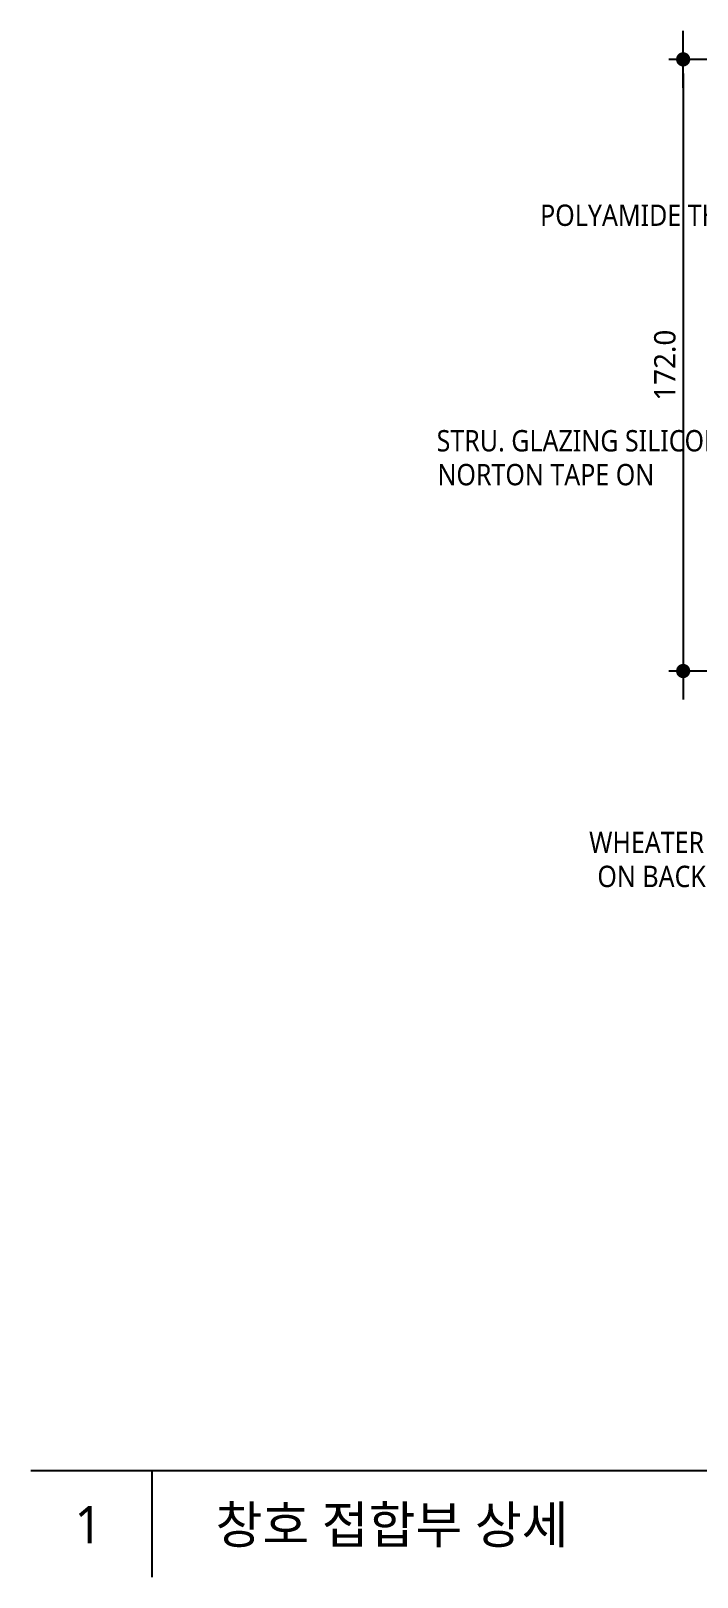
# Model space of a CAD drawing. Extents: x 93 to 3288, y 42 to 1146.
# Drawn here: x 1775 to 1962.5, y 42 to 476.8 of the extents above; entities that cross this region are included whole.
import ezdxf

# ---------------------------------------------------------------- set-up
doc = ezdxf.new("R2010")
doc.units = 0
doc.header["$LTSCALE"] = 200
doc.header["$MEASUREMENT"] = 0
doc.header["$PDMODE"] = 3
doc.header["$PDSIZE"] = -1
doc.layers.get('0').update_dxf_attribs({"linetype": 'CONTINUOUS'})
doc.layers.get('Defpoints').update_dxf_attribs({"color": 137, "linetype": 'CONTINUOUS'})
for name, color, linetype in [('01TEX', 3, 'CONTINUOUS'), ('3', 3, 'CONTINUOUS'), ('DIM', 7, 'CONTINUOUS'), ('TXT', 3, 'CONTINUOUS')]:
    doc.layers.add(name, color=color, linetype=linetype)
doc.styles.add('GAUN', font='malgun.ttf')
doc.styles.add('맑은고딕', font='malgun.ttf')
doc.styles.add('중앙알텍', font='malgun.ttf', dxfattribs={"width": 0.9})
doc.dimstyles.new('GAUN-4', dxfattribs={"dimscale": 4, "dimtxt": 1.5, "dimasz": 1, "dimexe": 1, "dimexo": 1, "dimgap": 0.5, "dimtad": 1, "dimdec": 1, "dimzin": 1, "dimdsep": 46, "dimlunit": 6, "dimtxsty": '맑은고딕', "dimblk": 'CJDOT', "dimcen": 0.09, "dimdle": 1, "dimclrd": 256, "dimclre": 256, "dimclrt": 3, "dimadec": 0, "dimazin": 0, "dimtfac": 1, "dimtdec": 1, "dimtix": 1, "dimtmove": 2, "dimatfit": 3, "dimfxl": 1, "dimtolj": 1, "dimtzin": 1, "dimarcsym": 0})

# ---------------------------------------------------------------- blocks, each defined once
blk = doc.blocks.new('CJDOT')
blk.add_line((-2, 0), (2, 0))
at = {"const_width": 0.5}
blk.add_lwpolyline([(-0.25, 0, 1), (0.25, 0, 1)], format="xyb", close=True, dxfattribs=at)
blk = doc.blocks.new('*D148')
at = {"layer": 'Defpoints', "color": 0, "transparency": 16777216}
for p in [(2001.89, 468.78), (1958.56, 296.78), (2002.08, 296.78)]:
    blk.add_point(p, dxfattribs=at)
at = {"layer": 'DIM', "lineweight": -2, "transparency": 16777216}
for p, q in [((1997.89, 468.78), (1954.56, 468.78)), ((1958.56, 464.78), (1958.56, 300.78)), ((1998.08, 296.78), (1954.56, 296.78))]:
    blk.add_line(p, q, dxfattribs=at)
at = {"layer": 'DIM', "lineweight": -2, "transparency": 16777216, "xscale": 4, "yscale": 4, "zscale": 4}
for p, rotation in [((1958.56, 468.78), 90), ((1958.56, 296.78), 270)]:
    blk.add_blockref('CJDOT', p, dxfattribs=dict(at, rotation=rotation))
at = {"layer": 'DIM', "color": 3, "transparency": 16777216, "insert": (1953.45, 382.78), "char_height": 6, "attachment_point": 5, "rotation": 90, "style": '맑은고딕'}
blk.add_mtext('\\A1;172.0', dxfattribs=at)

msp = doc.modelspace()

# ---------------------------------------------------------------- linework, layer by layer
at = {"layer": '3'}
for p, q in [((1775, 72), (3149, 72)), ((1809, 72), (1809, 42))]:
    msp.add_line(p, q, dxfattribs=at)

# ---------------------------------------------------------------- texts
at = {"layer": '01TEX', "style": 'GAUN'}
for s, p in [('1', (1787.28, 51.46)), ('창호 접합부 상세', (1826.95, 51.46))]:
    msp.add_text(s, height=10.5, dxfattribs=at).set_placement(p)
at = {"layer": 'TXT', "style": '중앙알텍', "width": 0.9}
for s, p in [('POLYAMIDE THERMAL BREAK', (1918.3, 421.95, 0)), ('STRU. GLAZING SILICONE SEALANT', (1889.18, 358.54, 0)), ('NORTON TAPE ON', (1889.4, 349.01, 0)), ('WHEATER SILICONE SEALANT ', (1932.11, 245.57, 0)), ('ON BACK UP ROD SPONGE', (1934.41, 236.03, 0))]:
    msp.add_text(s, height=6, dxfattribs=at).set_placement(p)

# ---------------------------------------------------------------- dimensions: what is measured, and where the dimension line sits
at = {"layer": 'DIM'}
dim = msp.add_linear_dim(base=(1958.56, 296.78), p1=(2001.89, 468.78), p2=(2002.08, 296.78), angle=90, dimstyle='GAUN-4', dxfattribs=at)
dim.commit()
dim.dimension.update_dxf_attribs({"geometry": '*D148', "text_midpoint": (1953.45, 382.78)})

doc.saveas('drawing.dxf')
